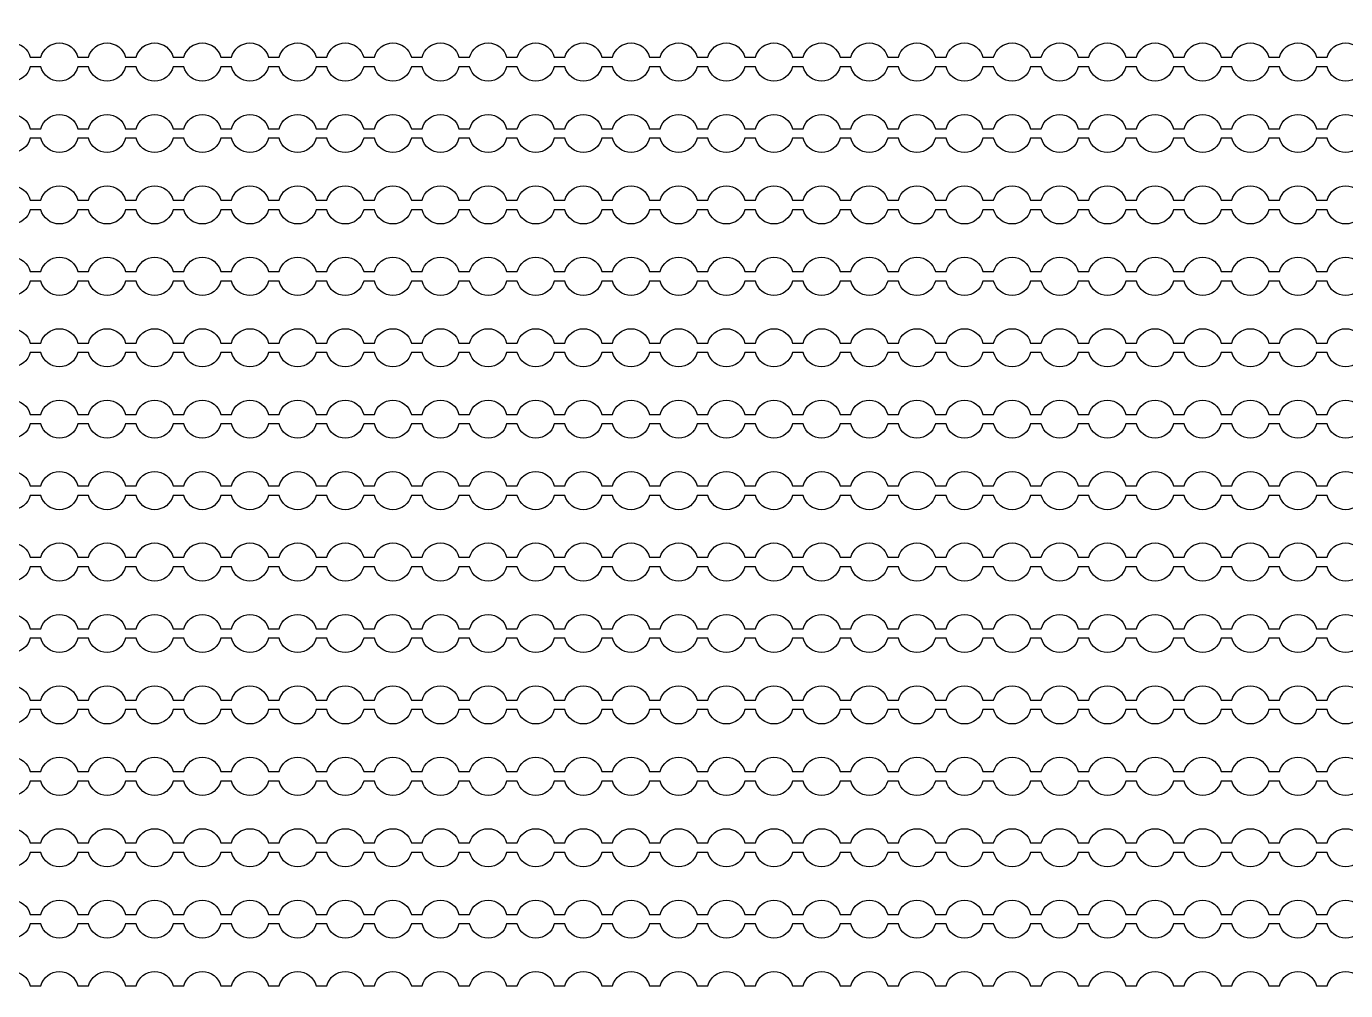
# Model space of a CAD drawing. Extents: x 4056 to 105656, y 4120 to 105720.
# Drawn here: x 66892 to 68277, y 58034 to 59046 of the extents above; entities that cross this region are included whole.
import ezdxf

# ---------------------------------------------------------------- set-up
doc = ezdxf.new("R2010")
doc.units = 13
doc.header["$MEASUREMENT"] = 0
doc.layers.add('Main Layer', color=7, linetype='Continuous', lineweight=0)

msp = doc.modelspace()

# ---------------------------------------------------------------- linework, layer by layer
for points in [[(66857.7, 59013.9, -0.774597), (66896.5, 59013.9), (66907.7, 59013.9, -0.774597), (66946.5, 59013.9), (66957.7, 59013.9, -0.774597), (66996.5, 59013.9), (67007.7, 59013.9, -0.774597), (67046.5, 59013.9), (67057.7, 59013.9, -0.774597), (67096.5, 59013.9), (67107.7, 59013.9, -0.774597), (67146.5, 59013.9), (67157.7, 59013.9, -0.774597), (67196.5, 59013.9), (67207.7, 59013.9, -0.774597), (67246.5, 59013.9), (67257.7, 59013.9, -0.774597), (67296.5, 59013.9), (67307.7, 59013.9, -0.774597), (67346.5, 59013.9), (67357.7, 59013.9, -0.774597), (67396.5, 59013.9), (67407.7, 59013.9, -0.774597), (67446.5, 59013.9), (67457.7, 59013.9, -0.774597), (67496.5, 59013.9), (67507.7, 59013.9, -0.774597), (67546.5, 59013.9), (67557.7, 59013.9, -0.774597), (67596.5, 59013.9), (67607.7, 59013.9, -0.774597), (67646.5, 59013.9), (67657.7, 59013.9, -0.774597), (67696.5, 59013.9), (67707.7, 59013.9, -0.774597), (67746.5, 59013.9), (67757.7, 59013.9, -0.774597), (67796.5, 59013.9), (67807.7, 59013.9, -0.774597), (67846.5, 59013.9), (67857.7, 59013.9, -0.774597), (67896.5, 59013.9), (67907.7, 59013.9, -0.774597), (67946.5, 59013.9), (67957.7, 59013.9, -0.774597), (67996.5, 59013.9), (68007.7, 59013.9, -0.774597), (68046.5, 59013.9), (68057.7, 59013.9, -0.774597), (68096.5, 59013.9), (68107.7, 59013.9, -0.774597), (68146.5, 59013.9), (68157.7, 59013.9, -0.774597), (68196.5, 59013.9), (68207.7, 59013.9, -0.774597), (68246.5, 59013.9), (68257.7, 59013.9, -0.774597), (68296.5, 59013.9)], [(68296.5, 59003.9, -0.774597), (68257.7, 59003.9), (68246.5, 59003.9, -0.774597), (68207.7, 59003.9), (68196.5, 59003.9, -0.774597), (68157.7, 59003.9), (68146.5, 59003.9, -0.774597), (68107.7, 59003.9), (68096.5, 59003.9, -0.774597), (68057.7, 59003.9), (68046.5, 59003.9, -0.774597), (68007.7, 59003.9), (67996.5, 59003.9, -0.774597), (67957.7, 59003.9), (67946.5, 59003.9, -0.774597), (67907.7, 59003.9), (67896.5, 59003.9, -0.774597), (67857.7, 59003.9), (67846.5, 59003.9, -0.774597), (67807.7, 59003.9), (67796.5, 59003.9, -0.774597), (67757.7, 59003.9), (67746.5, 59003.9, -0.774597), (67707.7, 59003.9), (67696.5, 59003.9, -0.774597), (67657.7, 59003.9), (67646.5, 59003.9, -0.774597), (67607.7, 59003.9), (67596.5, 59003.9, -0.774597), (67557.7, 59003.9), (67546.5, 59003.9, -0.774597), (67507.7, 59003.9), (67496.5, 59003.9, -0.774597), (67457.7, 59003.9), (67446.5, 59003.9, -0.774597), (67407.7, 59003.9), (67396.5, 59003.9, -0.774597), (67357.7, 59003.9), (67346.5, 59003.9, -0.774597), (67307.7, 59003.9), (67296.5, 59003.9, -0.774597), (67257.7, 59003.9), (67246.5, 59003.9, -0.774597), (67207.7, 59003.9), (67196.5, 59003.9, -0.774597), (67157.7, 59003.9), (67146.5, 59003.9, -0.774597), (67107.7, 59003.9), (67096.5, 59003.9, -0.774597), (67057.7, 59003.9), (67046.5, 59003.9, -0.774597), (67007.7, 59003.9), (66996.5, 59003.9, -0.774597), (66957.7, 59003.9), (66946.5, 59003.9, -0.774597), (66907.7, 59003.9), (66896.5, 59003.9, -0.774597), (66857.7, 59003.9)], [(66857.7, 58938.9, -0.774597), (66896.5, 58938.9), (66907.7, 58938.9, -0.774597), (66946.5, 58938.9), (66957.7, 58938.9, -0.774597), (66996.5, 58938.9), (67007.7, 58938.9, -0.774597), (67046.5, 58938.9), (67057.7, 58938.9, -0.774597), (67096.5, 58938.9), (67107.7, 58938.9, -0.774597), (67146.5, 58938.9), (67157.7, 58938.9, -0.774597), (67196.5, 58938.9), (67207.7, 58938.9, -0.774597), (67246.5, 58938.9), (67257.7, 58938.9, -0.774597), (67296.5, 58938.9), (67307.7, 58938.9, -0.774597), (67346.5, 58938.9), (67357.7, 58938.9, -0.774597), (67396.5, 58938.9), (67407.7, 58938.9, -0.774597), (67446.5, 58938.9), (67457.7, 58938.9, -0.774597), (67496.5, 58938.9), (67507.7, 58938.9, -0.774597), (67546.5, 58938.9), (67557.7, 58938.9, -0.774597), (67596.5, 58938.9), (67607.7, 58938.9, -0.774597), (67646.5, 58938.9), (67657.7, 58938.9, -0.774597), (67696.5, 58938.9), (67707.7, 58938.9, -0.774597), (67746.5, 58938.9), (67757.7, 58938.9, -0.774597), (67796.5, 58938.9), (67807.7, 58938.9, -0.774597), (67846.5, 58938.9), (67857.7, 58938.9, -0.774597), (67896.5, 58938.9), (67907.7, 58938.9, -0.774597), (67946.5, 58938.9), (67957.7, 58938.9, -0.774597), (67996.5, 58938.9), (68007.7, 58938.9, -0.774597), (68046.5, 58938.9), (68057.7, 58938.9, -0.774597), (68096.5, 58938.9), (68107.7, 58938.9, -0.774597), (68146.5, 58938.9), (68157.7, 58938.9, -0.774597), (68196.5, 58938.9), (68207.7, 58938.9, -0.774597), (68246.5, 58938.9), (68257.7, 58938.9, -0.774597), (68296.5, 58938.9)], [(68296.5, 58928.9, -0.774597), (68257.7, 58928.9), (68246.5, 58928.9, -0.774597), (68207.7, 58928.9), (68196.5, 58928.9, -0.774597), (68157.7, 58928.9), (68146.5, 58928.9, -0.774597), (68107.7, 58928.9), (68096.5, 58928.9, -0.774597), (68057.7, 58928.9), (68046.5, 58928.9, -0.774597), (68007.7, 58928.9), (67996.5, 58928.9, -0.774597), (67957.7, 58928.9), (67946.5, 58928.9, -0.774597), (67907.7, 58928.9), (67896.5, 58928.9, -0.774597), (67857.7, 58928.9), (67846.5, 58928.9, -0.774597), (67807.7, 58928.9), (67796.5, 58928.9, -0.774597), (67757.7, 58928.9), (67746.5, 58928.9, -0.774597), (67707.7, 58928.9), (67696.5, 58928.9, -0.774597), (67657.7, 58928.9), (67646.5, 58928.9, -0.774597), (67607.7, 58928.9), (67596.5, 58928.9, -0.774597), (67557.7, 58928.9), (67546.5, 58928.9, -0.774597), (67507.7, 58928.9), (67496.5, 58928.9, -0.774597), (67457.7, 58928.9), (67446.5, 58928.9, -0.774597), (67407.7, 58928.9), (67396.5, 58928.9, -0.774597), (67357.7, 58928.9), (67346.5, 58928.9, -0.774597), (67307.7, 58928.9), (67296.5, 58928.9, -0.774597), (67257.7, 58928.9), (67246.5, 58928.9, -0.774597), (67207.7, 58928.9), (67196.5, 58928.9, -0.774597), (67157.7, 58928.9), (67146.5, 58928.9, -0.774597), (67107.7, 58928.9), (67096.5, 58928.9, -0.774597), (67057.7, 58928.9), (67046.5, 58928.9, -0.774597), (67007.7, 58928.9), (66996.5, 58928.9, -0.774597), (66957.7, 58928.9), (66946.5, 58928.9, -0.774597), (66907.7, 58928.9), (66896.5, 58928.9, -0.774597), (66857.7, 58928.9)], [(66857.7, 58863.9, -0.774597), (66896.5, 58863.9), (66907.7, 58863.9, -0.774597), (66946.5, 58863.9), (66957.7, 58863.9, -0.774597), (66996.5, 58863.9), (67007.7, 58863.9, -0.774597), (67046.5, 58863.9), (67057.7, 58863.9, -0.774597), (67096.5, 58863.9), (67107.7, 58863.9, -0.774597), (67146.5, 58863.9), (67157.7, 58863.9, -0.774597), (67196.5, 58863.9), (67207.7, 58863.9, -0.774597), (67246.5, 58863.9), (67257.7, 58863.9, -0.774597), (67296.5, 58863.9), (67307.7, 58863.9, -0.774597), (67346.5, 58863.9), (67357.7, 58863.9, -0.774597), (67396.5, 58863.9), (67407.7, 58863.9, -0.774597), (67446.5, 58863.9), (67457.7, 58863.9, -0.774597), (67496.5, 58863.9), (67507.7, 58863.9, -0.774597), (67546.5, 58863.9), (67557.7, 58863.9, -0.774597), (67596.5, 58863.9), (67607.7, 58863.9, -0.774597), (67646.5, 58863.9), (67657.7, 58863.9, -0.774597), (67696.5, 58863.9), (67707.7, 58863.9, -0.774597), (67746.5, 58863.9), (67757.7, 58863.9, -0.774597), (67796.5, 58863.9), (67807.7, 58863.9, -0.774597), (67846.5, 58863.9), (67857.7, 58863.9, -0.774597), (67896.5, 58863.9), (67907.7, 58863.9, -0.774597), (67946.5, 58863.9), (67957.7, 58863.9, -0.774597), (67996.5, 58863.9), (68007.7, 58863.9, -0.774597), (68046.5, 58863.9), (68057.7, 58863.9, -0.774597), (68096.5, 58863.9), (68107.7, 58863.9, -0.774597), (68146.5, 58863.9), (68157.7, 58863.9, -0.774597), (68196.5, 58863.9), (68207.7, 58863.9, -0.774597), (68246.5, 58863.9), (68257.7, 58863.9, -0.774597), (68296.5, 58863.9)], [(68296.5, 58853.9, -0.774597), (68257.7, 58853.9), (68246.5, 58853.9, -0.774597), (68207.7, 58853.9), (68196.5, 58853.9, -0.774597), (68157.7, 58853.9), (68146.5, 58853.9, -0.774597), (68107.7, 58853.9), (68096.5, 58853.9, -0.774597), (68057.7, 58853.9), (68046.5, 58853.9, -0.774597), (68007.7, 58853.9), (67996.5, 58853.9, -0.774597), (67957.7, 58853.9), (67946.5, 58853.9, -0.774597), (67907.7, 58853.9), (67896.5, 58853.9, -0.774597), (67857.7, 58853.9), (67846.5, 58853.9, -0.774597), (67807.7, 58853.9), (67796.5, 58853.9, -0.774597), (67757.7, 58853.9), (67746.5, 58853.9, -0.774597), (67707.7, 58853.9), (67696.5, 58853.9, -0.774597), (67657.7, 58853.9), (67646.5, 58853.9, -0.774597), (67607.7, 58853.9), (67596.5, 58853.9, -0.774597), (67557.7, 58853.9), (67546.5, 58853.9, -0.774597), (67507.7, 58853.9), (67496.5, 58853.9, -0.774597), (67457.7, 58853.9), (67446.5, 58853.9, -0.774597), (67407.7, 58853.9), (67396.5, 58853.9, -0.774597), (67357.7, 58853.9), (67346.5, 58853.9, -0.774597), (67307.7, 58853.9), (67296.5, 58853.9, -0.774597), (67257.7, 58853.9), (67246.5, 58853.9, -0.774597), (67207.7, 58853.9), (67196.5, 58853.9, -0.774597), (67157.7, 58853.9), (67146.5, 58853.9, -0.774597), (67107.7, 58853.9), (67096.5, 58853.9, -0.774597), (67057.7, 58853.9), (67046.5, 58853.9, -0.774597), (67007.7, 58853.9), (66996.5, 58853.9, -0.774597), (66957.7, 58853.9), (66946.5, 58853.9, -0.774597), (66907.7, 58853.9), (66896.5, 58853.9, -0.774597), (66857.7, 58853.9)], [(66857.7, 58788.9, -0.774597), (66896.5, 58788.9), (66907.7, 58788.9, -0.774597), (66946.5, 58788.9), (66957.7, 58788.9, -0.774597), (66996.5, 58788.9), (67007.7, 58788.9, -0.774597), (67046.5, 58788.9), (67057.7, 58788.9, -0.774597), (67096.5, 58788.9), (67107.7, 58788.9, -0.774597), (67146.5, 58788.9), (67157.7, 58788.9, -0.774597), (67196.5, 58788.9), (67207.7, 58788.9, -0.774597), (67246.5, 58788.9), (67257.7, 58788.9, -0.774597), (67296.5, 58788.9), (67307.7, 58788.9, -0.774597), (67346.5, 58788.9), (67357.7, 58788.9, -0.774597), (67396.5, 58788.9), (67407.7, 58788.9, -0.774597), (67446.5, 58788.9), (67457.7, 58788.9, -0.774597), (67496.5, 58788.9), (67507.7, 58788.9, -0.774597), (67546.5, 58788.9), (67557.7, 58788.9, -0.774597), (67596.5, 58788.9), (67607.7, 58788.9, -0.774597), (67646.5, 58788.9), (67657.7, 58788.9, -0.774597), (67696.5, 58788.9), (67707.7, 58788.9, -0.774597), (67746.5, 58788.9), (67757.7, 58788.9, -0.774597), (67796.5, 58788.9), (67807.7, 58788.9, -0.774597), (67846.5, 58788.9), (67857.7, 58788.9, -0.774597), (67896.5, 58788.9), (67907.7, 58788.9, -0.774597), (67946.5, 58788.9), (67957.7, 58788.9, -0.774597), (67996.5, 58788.9), (68007.7, 58788.9, -0.774597), (68046.5, 58788.9), (68057.7, 58788.9, -0.774597), (68096.5, 58788.9), (68107.7, 58788.9, -0.774597), (68146.5, 58788.9), (68157.7, 58788.9, -0.774597), (68196.5, 58788.9), (68207.7, 58788.9, -0.774597), (68246.5, 58788.9), (68257.7, 58788.9, -0.774597), (68296.5, 58788.9)], [(68296.5, 58778.9, -0.774597), (68257.7, 58778.9), (68246.5, 58778.9, -0.774597), (68207.7, 58778.9), (68196.5, 58778.9, -0.774597), (68157.7, 58778.9), (68146.5, 58778.9, -0.774597), (68107.7, 58778.9), (68096.5, 58778.9, -0.774597), (68057.7, 58778.9), (68046.5, 58778.9, -0.774597), (68007.7, 58778.9), (67996.5, 58778.9, -0.774597), (67957.7, 58778.9), (67946.5, 58778.9, -0.774597), (67907.7, 58778.9), (67896.5, 58778.9, -0.774597), (67857.7, 58778.9), (67846.5, 58778.9, -0.774597), (67807.7, 58778.9), (67796.5, 58778.9, -0.774597), (67757.7, 58778.9), (67746.5, 58778.9, -0.774597), (67707.7, 58778.9), (67696.5, 58778.9, -0.774597), (67657.7, 58778.9), (67646.5, 58778.9, -0.774597), (67607.7, 58778.9), (67596.5, 58778.9, -0.774597), (67557.7, 58778.9), (67546.5, 58778.9, -0.774597), (67507.7, 58778.9), (67496.5, 58778.9, -0.774597), (67457.7, 58778.9), (67446.5, 58778.9, -0.774597), (67407.7, 58778.9), (67396.5, 58778.9, -0.774597), (67357.7, 58778.9), (67346.5, 58778.9, -0.774597), (67307.7, 58778.9), (67296.5, 58778.9, -0.774597), (67257.7, 58778.9), (67246.5, 58778.9, -0.774597), (67207.7, 58778.9), (67196.5, 58778.9, -0.774597), (67157.7, 58778.9), (67146.5, 58778.9, -0.774597), (67107.7, 58778.9), (67096.5, 58778.9, -0.774597), (67057.7, 58778.9), (67046.5, 58778.9, -0.774597), (67007.7, 58778.9), (66996.5, 58778.9, -0.774597), (66957.7, 58778.9), (66946.5, 58778.9, -0.774597), (66907.7, 58778.9), (66896.5, 58778.9, -0.774597), (66857.7, 58778.9)], [(66857.7, 58713.9, -0.774597), (66896.5, 58713.9), (66907.7, 58713.9, -0.774597), (66946.5, 58713.9), (66957.7, 58713.9, -0.774597), (66996.5, 58713.9), (67007.7, 58713.9, -0.774597), (67046.5, 58713.9), (67057.7, 58713.9, -0.774597), (67096.5, 58713.9), (67107.7, 58713.9, -0.774597), (67146.5, 58713.9), (67157.7, 58713.9, -0.774597), (67196.5, 58713.9), (67207.7, 58713.9, -0.774597), (67246.5, 58713.9), (67257.7, 58713.9, -0.774597), (67296.5, 58713.9), (67307.7, 58713.9, -0.774597), (67346.5, 58713.9), (67357.7, 58713.9, -0.774597), (67396.5, 58713.9), (67407.7, 58713.9, -0.774597), (67446.5, 58713.9), (67457.7, 58713.9, -0.774597), (67496.5, 58713.9), (67507.7, 58713.9, -0.774597), (67546.5, 58713.9), (67557.7, 58713.9, -0.774597), (67596.5, 58713.9), (67607.7, 58713.9, -0.774597), (67646.5, 58713.9), (67657.7, 58713.9, -0.774597), (67696.5, 58713.9), (67707.7, 58713.9, -0.774597), (67746.5, 58713.9), (67757.7, 58713.9, -0.774597), (67796.5, 58713.9), (67807.7, 58713.9, -0.774597), (67846.5, 58713.9), (67857.7, 58713.9, -0.774597), (67896.5, 58713.9), (67907.7, 58713.9, -0.774597), (67946.5, 58713.9), (67957.7, 58713.9, -0.774597), (67996.5, 58713.9), (68007.7, 58713.9, -0.774597), (68046.5, 58713.9), (68057.7, 58713.9, -0.774597), (68096.5, 58713.9), (68107.7, 58713.9, -0.774597), (68146.5, 58713.9), (68157.7, 58713.9, -0.774597), (68196.5, 58713.9), (68207.7, 58713.9, -0.774597), (68246.5, 58713.9), (68257.7, 58713.9, -0.774597), (68296.5, 58713.9)], [(68296.5, 58703.9, -0.774597), (68257.7, 58703.9), (68246.5, 58703.9, -0.774597), (68207.7, 58703.9), (68196.5, 58703.9, -0.774597), (68157.7, 58703.9), (68146.5, 58703.9, -0.774597), (68107.7, 58703.9), (68096.5, 58703.9, -0.774597), (68057.7, 58703.9), (68046.5, 58703.9, -0.774597), (68007.7, 58703.9), (67996.5, 58703.9, -0.774597), (67957.7, 58703.9), (67946.5, 58703.9, -0.774597), (67907.7, 58703.9), (67896.5, 58703.9, -0.774597), (67857.7, 58703.9), (67846.5, 58703.9, -0.774597), (67807.7, 58703.9), (67796.5, 58703.9, -0.774597), (67757.7, 58703.9), (67746.5, 58703.9, -0.774597), (67707.7, 58703.9), (67696.5, 58703.9, -0.774597), (67657.7, 58703.9), (67646.5, 58703.9, -0.774597), (67607.7, 58703.9), (67596.5, 58703.9, -0.774597), (67557.7, 58703.9), (67546.5, 58703.9, -0.774597), (67507.7, 58703.9), (67496.5, 58703.9, -0.774597), (67457.7, 58703.9), (67446.5, 58703.9, -0.774597), (67407.7, 58703.9), (67396.5, 58703.9, -0.774597), (67357.7, 58703.9), (67346.5, 58703.9, -0.774597), (67307.7, 58703.9), (67296.5, 58703.9, -0.774597), (67257.7, 58703.9), (67246.5, 58703.9, -0.774597), (67207.7, 58703.9), (67196.5, 58703.9, -0.774597), (67157.7, 58703.9), (67146.5, 58703.9, -0.774597), (67107.7, 58703.9), (67096.5, 58703.9, -0.774597), (67057.7, 58703.9), (67046.5, 58703.9, -0.774597), (67007.7, 58703.9), (66996.5, 58703.9, -0.774597), (66957.7, 58703.9), (66946.5, 58703.9, -0.774597), (66907.7, 58703.9), (66896.5, 58703.9, -0.774597), (66857.7, 58703.9)], [(66857.7, 58638.9, -0.774597), (66896.5, 58638.9), (66907.7, 58638.9, -0.774597), (66946.5, 58638.9), (66957.7, 58638.9, -0.774597), (66996.5, 58638.9), (67007.7, 58638.9, -0.774597), (67046.5, 58638.9), (67057.7, 58638.9, -0.774597), (67096.5, 58638.9), (67107.7, 58638.9, -0.774597), (67146.5, 58638.9), (67157.7, 58638.9, -0.774597), (67196.5, 58638.9), (67207.7, 58638.9, -0.774597), (67246.5, 58638.9), (67257.7, 58638.9, -0.774597), (67296.5, 58638.9), (67307.7, 58638.9, -0.774597), (67346.5, 58638.9), (67357.7, 58638.9, -0.774597), (67396.5, 58638.9), (67407.7, 58638.9, -0.774597), (67446.5, 58638.9), (67457.7, 58638.9, -0.774597), (67496.5, 58638.9), (67507.7, 58638.9, -0.774597), (67546.5, 58638.9), (67557.7, 58638.9, -0.774597), (67596.5, 58638.9), (67607.7, 58638.9, -0.774597), (67646.5, 58638.9), (67657.7, 58638.9, -0.774597), (67696.5, 58638.9), (67707.7, 58638.9, -0.774597), (67746.5, 58638.9), (67757.7, 58638.9, -0.774597), (67796.5, 58638.9), (67807.7, 58638.9, -0.774597), (67846.5, 58638.9), (67857.7, 58638.9, -0.774597), (67896.5, 58638.9), (67907.7, 58638.9, -0.774597), (67946.5, 58638.9), (67957.7, 58638.9, -0.774597), (67996.5, 58638.9), (68007.7, 58638.9, -0.774597), (68046.5, 58638.9), (68057.7, 58638.9, -0.774597), (68096.5, 58638.9), (68107.7, 58638.9, -0.774597), (68146.5, 58638.9), (68157.7, 58638.9, -0.774597), (68196.5, 58638.9), (68207.7, 58638.9, -0.774597), (68246.5, 58638.9), (68257.7, 58638.9, -0.774597), (68296.5, 58638.9)], [(68296.5, 58628.9, -0.774597), (68257.7, 58628.9), (68246.5, 58628.9, -0.774597), (68207.7, 58628.9), (68196.5, 58628.9, -0.774597), (68157.7, 58628.9), (68146.5, 58628.9, -0.774597), (68107.7, 58628.9), (68096.5, 58628.9, -0.774597), (68057.7, 58628.9), (68046.5, 58628.9, -0.774597), (68007.7, 58628.9), (67996.5, 58628.9, -0.774597), (67957.7, 58628.9), (67946.5, 58628.9, -0.774597), (67907.7, 58628.9), (67896.5, 58628.9, -0.774597), (67857.7, 58628.9), (67846.5, 58628.9, -0.774597), (67807.7, 58628.9), (67796.5, 58628.9, -0.774597), (67757.7, 58628.9), (67746.5, 58628.9, -0.774597), (67707.7, 58628.9), (67696.5, 58628.9, -0.774597), (67657.7, 58628.9), (67646.5, 58628.9, -0.774597), (67607.7, 58628.9), (67596.5, 58628.9, -0.774597), (67557.7, 58628.9), (67546.5, 58628.9, -0.774597), (67507.7, 58628.9), (67496.5, 58628.9, -0.774597), (67457.7, 58628.9), (67446.5, 58628.9, -0.774597), (67407.7, 58628.9), (67396.5, 58628.9, -0.774597), (67357.7, 58628.9), (67346.5, 58628.9, -0.774597), (67307.7, 58628.9), (67296.5, 58628.9, -0.774597), (67257.7, 58628.9), (67246.5, 58628.9, -0.774597), (67207.7, 58628.9), (67196.5, 58628.9, -0.774597), (67157.7, 58628.9), (67146.5, 58628.9, -0.774597), (67107.7, 58628.9), (67096.5, 58628.9, -0.774597), (67057.7, 58628.9), (67046.5, 58628.9, -0.774597), (67007.7, 58628.9), (66996.5, 58628.9, -0.774597), (66957.7, 58628.9), (66946.5, 58628.9, -0.774597), (66907.7, 58628.9), (66896.5, 58628.9, -0.774597), (66857.7, 58628.9)], [(66857.7, 58563.9, -0.774597), (66896.5, 58563.9), (66907.7, 58563.9, -0.774597), (66946.5, 58563.9), (66957.7, 58563.9, -0.774597), (66996.5, 58563.9), (67007.7, 58563.9, -0.774597), (67046.5, 58563.9), (67057.7, 58563.9, -0.774597), (67096.5, 58563.9), (67107.7, 58563.9, -0.774597), (67146.5, 58563.9), (67157.7, 58563.9, -0.774597), (67196.5, 58563.9), (67207.7, 58563.9, -0.774597), (67246.5, 58563.9), (67257.7, 58563.9, -0.774597), (67296.5, 58563.9), (67307.7, 58563.9, -0.774597), (67346.5, 58563.9), (67357.7, 58563.9, -0.774597), (67396.5, 58563.9), (67407.7, 58563.9, -0.774597), (67446.5, 58563.9), (67457.7, 58563.9, -0.774597), (67496.5, 58563.9), (67507.7, 58563.9, -0.774597), (67546.5, 58563.9), (67557.7, 58563.9, -0.774597), (67596.5, 58563.9), (67607.7, 58563.9, -0.774597), (67646.5, 58563.9), (67657.7, 58563.9, -0.774597), (67696.5, 58563.9), (67707.7, 58563.9, -0.774597), (67746.5, 58563.9), (67757.7, 58563.9, -0.774597), (67796.5, 58563.9), (67807.7, 58563.9, -0.774597), (67846.5, 58563.9), (67857.7, 58563.9, -0.774597), (67896.5, 58563.9), (67907.7, 58563.9, -0.774597), (67946.5, 58563.9), (67957.7, 58563.9, -0.774597), (67996.5, 58563.9), (68007.7, 58563.9, -0.774597), (68046.5, 58563.9), (68057.7, 58563.9, -0.774597), (68096.5, 58563.9), (68107.7, 58563.9, -0.774597), (68146.5, 58563.9), (68157.7, 58563.9, -0.774597), (68196.5, 58563.9), (68207.7, 58563.9, -0.774597), (68246.5, 58563.9), (68257.7, 58563.9, -0.774597), (68296.5, 58563.9)], [(68296.5, 58553.9, -0.774597), (68257.7, 58553.9), (68246.5, 58553.9, -0.774597), (68207.7, 58553.9), (68196.5, 58553.9, -0.774597), (68157.7, 58553.9), (68146.5, 58553.9, -0.774597), (68107.7, 58553.9), (68096.5, 58553.9, -0.774597), (68057.7, 58553.9), (68046.5, 58553.9, -0.774597), (68007.7, 58553.9), (67996.5, 58553.9, -0.774597), (67957.7, 58553.9), (67946.5, 58553.9, -0.774597), (67907.7, 58553.9), (67896.5, 58553.9, -0.774597), (67857.7, 58553.9), (67846.5, 58553.9, -0.774597), (67807.7, 58553.9), (67796.5, 58553.9, -0.774597), (67757.7, 58553.9), (67746.5, 58553.9, -0.774597), (67707.7, 58553.9), (67696.5, 58553.9, -0.774597), (67657.7, 58553.9), (67646.5, 58553.9, -0.774597), (67607.7, 58553.9), (67596.5, 58553.9, -0.774597), (67557.7, 58553.9), (67546.5, 58553.9, -0.774597), (67507.7, 58553.9), (67496.5, 58553.9, -0.774597), (67457.7, 58553.9), (67446.5, 58553.9, -0.774597), (67407.7, 58553.9), (67396.5, 58553.9, -0.774597), (67357.7, 58553.9), (67346.5, 58553.9, -0.774597), (67307.7, 58553.9), (67296.5, 58553.9, -0.774597), (67257.7, 58553.9), (67246.5, 58553.9, -0.774597), (67207.7, 58553.9), (67196.5, 58553.9, -0.774597), (67157.7, 58553.9), (67146.5, 58553.9, -0.774597), (67107.7, 58553.9), (67096.5, 58553.9, -0.774597), (67057.7, 58553.9), (67046.5, 58553.9, -0.774597), (67007.7, 58553.9), (66996.5, 58553.9, -0.774597), (66957.7, 58553.9), (66946.5, 58553.9, -0.774597), (66907.7, 58553.9), (66896.5, 58553.9, -0.774597), (66857.7, 58553.9)], [(66857.7, 58488.9, -0.774597), (66896.5, 58488.9), (66907.7, 58488.9, -0.774597), (66946.5, 58488.9), (66957.7, 58488.9, -0.774597), (66996.5, 58488.9), (67007.7, 58488.9, -0.774597), (67046.5, 58488.9), (67057.7, 58488.9, -0.774597), (67096.5, 58488.9), (67107.7, 58488.9, -0.774597), (67146.5, 58488.9), (67157.7, 58488.9, -0.774597), (67196.5, 58488.9), (67207.7, 58488.9, -0.774597), (67246.5, 58488.9), (67257.7, 58488.9, -0.774597), (67296.5, 58488.9), (67307.7, 58488.9, -0.774597), (67346.5, 58488.9), (67357.7, 58488.9, -0.774597), (67396.5, 58488.9), (67407.7, 58488.9, -0.774597), (67446.5, 58488.9), (67457.7, 58488.9, -0.774597), (67496.5, 58488.9), (67507.7, 58488.9, -0.774597), (67546.5, 58488.9), (67557.7, 58488.9, -0.774597), (67596.5, 58488.9), (67607.7, 58488.9, -0.774597), (67646.5, 58488.9), (67657.7, 58488.9, -0.774597), (67696.5, 58488.9), (67707.7, 58488.9, -0.774597), (67746.5, 58488.9), (67757.7, 58488.9, -0.774597), (67796.5, 58488.9), (67807.7, 58488.9, -0.774597), (67846.5, 58488.9), (67857.7, 58488.9, -0.774597), (67896.5, 58488.9), (67907.7, 58488.9, -0.774597), (67946.5, 58488.9), (67957.7, 58488.9, -0.774597), (67996.5, 58488.9), (68007.7, 58488.9, -0.774597), (68046.5, 58488.9), (68057.7, 58488.9, -0.774597), (68096.5, 58488.9), (68107.7, 58488.9, -0.774597), (68146.5, 58488.9), (68157.7, 58488.9, -0.774597), (68196.5, 58488.9), (68207.7, 58488.9, -0.774597), (68246.5, 58488.9), (68257.7, 58488.9, -0.774597), (68296.5, 58488.9)], [(68296.5, 58478.9, -0.774597), (68257.7, 58478.9), (68246.5, 58478.9, -0.774597), (68207.7, 58478.9), (68196.5, 58478.9, -0.774597), (68157.7, 58478.9), (68146.5, 58478.9, -0.774597), (68107.7, 58478.9), (68096.5, 58478.9, -0.774597), (68057.7, 58478.9), (68046.5, 58478.9, -0.774597), (68007.7, 58478.9), (67996.5, 58478.9, -0.774597), (67957.7, 58478.9), (67946.5, 58478.9, -0.774597), (67907.7, 58478.9), (67896.5, 58478.9, -0.774597), (67857.7, 58478.9), (67846.5, 58478.9, -0.774597), (67807.7, 58478.9), (67796.5, 58478.9, -0.774597), (67757.7, 58478.9), (67746.5, 58478.9, -0.774597), (67707.7, 58478.9), (67696.5, 58478.9, -0.774597), (67657.7, 58478.9), (67646.5, 58478.9, -0.774597), (67607.7, 58478.9), (67596.5, 58478.9, -0.774597), (67557.7, 58478.9), (67546.5, 58478.9, -0.774597), (67507.7, 58478.9), (67496.5, 58478.9, -0.774597), (67457.7, 58478.9), (67446.5, 58478.9, -0.774597), (67407.7, 58478.9), (67396.5, 58478.9, -0.774597), (67357.7, 58478.9), (67346.5, 58478.9, -0.774597), (67307.7, 58478.9), (67296.5, 58478.9, -0.774597), (67257.7, 58478.9), (67246.5, 58478.9, -0.774597), (67207.7, 58478.9), (67196.5, 58478.9, -0.774597), (67157.7, 58478.9), (67146.5, 58478.9, -0.774597), (67107.7, 58478.9), (67096.5, 58478.9, -0.774597), (67057.7, 58478.9), (67046.5, 58478.9, -0.774597), (67007.7, 58478.9), (66996.5, 58478.9, -0.774597), (66957.7, 58478.9), (66946.5, 58478.9, -0.774597), (66907.7, 58478.9), (66896.5, 58478.9, -0.774597), (66857.7, 58478.9)], [(66857.7, 58413.9, -0.774597), (66896.5, 58413.9), (66907.7, 58413.9, -0.774597), (66946.5, 58413.9), (66957.7, 58413.9, -0.774597), (66996.5, 58413.9), (67007.7, 58413.9, -0.774597), (67046.5, 58413.9), (67057.7, 58413.9, -0.774597), (67096.5, 58413.9), (67107.7, 58413.9, -0.774597), (67146.5, 58413.9), (67157.7, 58413.9, -0.774597), (67196.5, 58413.9), (67207.7, 58413.9, -0.774597), (67246.5, 58413.9), (67257.7, 58413.9, -0.774597), (67296.5, 58413.9), (67307.7, 58413.9, -0.774597), (67346.5, 58413.9), (67357.7, 58413.9, -0.774597), (67396.5, 58413.9), (67407.7, 58413.9, -0.774597), (67446.5, 58413.9), (67457.7, 58413.9, -0.774597), (67496.5, 58413.9), (67507.7, 58413.9, -0.774597), (67546.5, 58413.9), (67557.7, 58413.9, -0.774597), (67596.5, 58413.9), (67607.7, 58413.9, -0.774597), (67646.5, 58413.9), (67657.7, 58413.9, -0.774597), (67696.5, 58413.9), (67707.7, 58413.9, -0.774597), (67746.5, 58413.9), (67757.7, 58413.9, -0.774597), (67796.5, 58413.9), (67807.7, 58413.9, -0.774597), (67846.5, 58413.9), (67857.7, 58413.9, -0.774597), (67896.5, 58413.9), (67907.7, 58413.9, -0.774597), (67946.5, 58413.9), (67957.7, 58413.9, -0.774597), (67996.5, 58413.9), (68007.7, 58413.9, -0.774597), (68046.5, 58413.9), (68057.7, 58413.9, -0.774597), (68096.5, 58413.9), (68107.7, 58413.9, -0.774597), (68146.5, 58413.9), (68157.7, 58413.9, -0.774597), (68196.5, 58413.9), (68207.7, 58413.9, -0.774597), (68246.5, 58413.9), (68257.7, 58413.9, -0.774597), (68296.5, 58413.9)], [(68296.5, 58403.9, -0.774597), (68257.7, 58403.9), (68246.5, 58403.9, -0.774597), (68207.7, 58403.9), (68196.5, 58403.9, -0.774597), (68157.7, 58403.9), (68146.5, 58403.9, -0.774597), (68107.7, 58403.9), (68096.5, 58403.9, -0.774597), (68057.7, 58403.9), (68046.5, 58403.9, -0.774597), (68007.7, 58403.9), (67996.5, 58403.9, -0.774597), (67957.7, 58403.9), (67946.5, 58403.9, -0.774597), (67907.7, 58403.9), (67896.5, 58403.9, -0.774597), (67857.7, 58403.9), (67846.5, 58403.9, -0.774597), (67807.7, 58403.9), (67796.5, 58403.9, -0.774597), (67757.7, 58403.9), (67746.5, 58403.9, -0.774597), (67707.7, 58403.9), (67696.5, 58403.9, -0.774597), (67657.7, 58403.9), (67646.5, 58403.9, -0.774597), (67607.7, 58403.9), (67596.5, 58403.9, -0.774597), (67557.7, 58403.9), (67546.5, 58403.9, -0.774597), (67507.7, 58403.9), (67496.5, 58403.9, -0.774597), (67457.7, 58403.9), (67446.5, 58403.9, -0.774597), (67407.7, 58403.9), (67396.5, 58403.9, -0.774597), (67357.7, 58403.9), (67346.5, 58403.9, -0.774597), (67307.7, 58403.9), (67296.5, 58403.9, -0.774597), (67257.7, 58403.9), (67246.5, 58403.9, -0.774597), (67207.7, 58403.9), (67196.5, 58403.9, -0.774597), (67157.7, 58403.9), (67146.5, 58403.9, -0.774597), (67107.7, 58403.9), (67096.5, 58403.9, -0.774597), (67057.7, 58403.9), (67046.5, 58403.9, -0.774597), (67007.7, 58403.9), (66996.5, 58403.9, -0.774597), (66957.7, 58403.9), (66946.5, 58403.9, -0.774597), (66907.7, 58403.9), (66896.5, 58403.9, -0.774597), (66857.7, 58403.9)], [(66857.7, 58338.9, -0.774597), (66896.5, 58338.9), (66907.7, 58338.9, -0.774597), (66946.5, 58338.9), (66957.7, 58338.9, -0.774597), (66996.5, 58338.9), (67007.7, 58338.9, -0.774597), (67046.5, 58338.9), (67057.7, 58338.9, -0.774597), (67096.5, 58338.9), (67107.7, 58338.9, -0.774597), (67146.5, 58338.9), (67157.7, 58338.9, -0.774597), (67196.5, 58338.9), (67207.7, 58338.9, -0.774597), (67246.5, 58338.9), (67257.7, 58338.9, -0.774597), (67296.5, 58338.9), (67307.7, 58338.9, -0.774597), (67346.5, 58338.9), (67357.7, 58338.9, -0.774597), (67396.5, 58338.9), (67407.7, 58338.9, -0.774597), (67446.5, 58338.9), (67457.7, 58338.9, -0.774597), (67496.5, 58338.9), (67507.7, 58338.9, -0.774597), (67546.5, 58338.9), (67557.7, 58338.9, -0.774597), (67596.5, 58338.9), (67607.7, 58338.9, -0.774597), (67646.5, 58338.9), (67657.7, 58338.9, -0.774597), (67696.5, 58338.9), (67707.7, 58338.9, -0.774597), (67746.5, 58338.9), (67757.7, 58338.9, -0.774597), (67796.5, 58338.9), (67807.7, 58338.9, -0.774597), (67846.5, 58338.9), (67857.7, 58338.9, -0.774597), (67896.5, 58338.9), (67907.7, 58338.9, -0.774597), (67946.5, 58338.9), (67957.7, 58338.9, -0.774597), (67996.5, 58338.9), (68007.7, 58338.9, -0.774597), (68046.5, 58338.9), (68057.7, 58338.9, -0.774597), (68096.5, 58338.9), (68107.7, 58338.9, -0.774597), (68146.5, 58338.9), (68157.7, 58338.9, -0.774597), (68196.5, 58338.9), (68207.7, 58338.9, -0.774597), (68246.5, 58338.9), (68257.7, 58338.9, -0.774597), (68296.5, 58338.9)], [(68296.5, 58328.9, -0.774597), (68257.7, 58328.9), (68246.5, 58328.9, -0.774597), (68207.7, 58328.9), (68196.5, 58328.9, -0.774597), (68157.7, 58328.9), (68146.5, 58328.9, -0.774597), (68107.7, 58328.9), (68096.5, 58328.9, -0.774597), (68057.7, 58328.9), (68046.5, 58328.9, -0.774597), (68007.7, 58328.9), (67996.5, 58328.9, -0.774597), (67957.7, 58328.9), (67946.5, 58328.9, -0.774597), (67907.7, 58328.9), (67896.5, 58328.9, -0.774597), (67857.7, 58328.9), (67846.5, 58328.9, -0.774597), (67807.7, 58328.9), (67796.5, 58328.9, -0.774597), (67757.7, 58328.9), (67746.5, 58328.9, -0.774597), (67707.7, 58328.9), (67696.5, 58328.9, -0.774597), (67657.7, 58328.9), (67646.5, 58328.9, -0.774597), (67607.7, 58328.9), (67596.5, 58328.9, -0.774597), (67557.7, 58328.9), (67546.5, 58328.9, -0.774597), (67507.7, 58328.9), (67496.5, 58328.9, -0.774597), (67457.7, 58328.9), (67446.5, 58328.9, -0.774597), (67407.7, 58328.9), (67396.5, 58328.9, -0.774597), (67357.7, 58328.9), (67346.5, 58328.9, -0.774597), (67307.7, 58328.9), (67296.5, 58328.9, -0.774597), (67257.7, 58328.9), (67246.5, 58328.9, -0.774597), (67207.7, 58328.9), (67196.5, 58328.9, -0.774597), (67157.7, 58328.9), (67146.5, 58328.9, -0.774597), (67107.7, 58328.9), (67096.5, 58328.9, -0.774597), (67057.7, 58328.9), (67046.5, 58328.9, -0.774597), (67007.7, 58328.9), (66996.5, 58328.9, -0.774597), (66957.7, 58328.9), (66946.5, 58328.9, -0.774597), (66907.7, 58328.9), (66896.5, 58328.9, -0.774597), (66857.7, 58328.9)], [(66857.7, 58263.9, -0.774597), (66896.5, 58263.9), (66907.7, 58263.9, -0.774597), (66946.5, 58263.9), (66957.7, 58263.9, -0.774597), (66996.5, 58263.9), (67007.7, 58263.9, -0.774597), (67046.5, 58263.9), (67057.7, 58263.9, -0.774597), (67096.5, 58263.9), (67107.7, 58263.9, -0.774597), (67146.5, 58263.9), (67157.7, 58263.9, -0.774597), (67196.5, 58263.9), (67207.7, 58263.9, -0.774597), (67246.5, 58263.9), (67257.7, 58263.9, -0.774597), (67296.5, 58263.9), (67307.7, 58263.9, -0.774597), (67346.5, 58263.9), (67357.7, 58263.9, -0.774597), (67396.5, 58263.9), (67407.7, 58263.9, -0.774597), (67446.5, 58263.9), (67457.7, 58263.9, -0.774597), (67496.5, 58263.9), (67507.7, 58263.9, -0.774597), (67546.5, 58263.9), (67557.7, 58263.9, -0.774597), (67596.5, 58263.9), (67607.7, 58263.9, -0.774597), (67646.5, 58263.9), (67657.7, 58263.9, -0.774597), (67696.5, 58263.9), (67707.7, 58263.9, -0.774597), (67746.5, 58263.9), (67757.7, 58263.9, -0.774597), (67796.5, 58263.9), (67807.7, 58263.9, -0.774597), (67846.5, 58263.9), (67857.7, 58263.9, -0.774597), (67896.5, 58263.9), (67907.7, 58263.9, -0.774597), (67946.5, 58263.9), (67957.7, 58263.9, -0.774597), (67996.5, 58263.9), (68007.7, 58263.9, -0.774597), (68046.5, 58263.9), (68057.7, 58263.9, -0.774597), (68096.5, 58263.9), (68107.7, 58263.9, -0.774597), (68146.5, 58263.9), (68157.7, 58263.9, -0.774597), (68196.5, 58263.9), (68207.7, 58263.9, -0.774597), (68246.5, 58263.9), (68257.7, 58263.9, -0.774597), (68296.5, 58263.9)], [(68296.5, 58253.9, -0.774597), (68257.7, 58253.9), (68246.5, 58253.9, -0.774597), (68207.7, 58253.9), (68196.5, 58253.9, -0.774597), (68157.7, 58253.9), (68146.5, 58253.9, -0.774597), (68107.7, 58253.9), (68096.5, 58253.9, -0.774597), (68057.7, 58253.9), (68046.5, 58253.9, -0.774597), (68007.7, 58253.9), (67996.5, 58253.9, -0.774597), (67957.7, 58253.9), (67946.5, 58253.9, -0.774597), (67907.7, 58253.9), (67896.5, 58253.9, -0.774597), (67857.7, 58253.9), (67846.5, 58253.9, -0.774597), (67807.7, 58253.9), (67796.5, 58253.9, -0.774597), (67757.7, 58253.9), (67746.5, 58253.9, -0.774597), (67707.7, 58253.9), (67696.5, 58253.9, -0.774597), (67657.7, 58253.9), (67646.5, 58253.9, -0.774597), (67607.7, 58253.9), (67596.5, 58253.9, -0.774597), (67557.7, 58253.9), (67546.5, 58253.9, -0.774597), (67507.7, 58253.9), (67496.5, 58253.9, -0.774597), (67457.7, 58253.9), (67446.5, 58253.9, -0.774597), (67407.7, 58253.9), (67396.5, 58253.9, -0.774597), (67357.7, 58253.9), (67346.5, 58253.9, -0.774597), (67307.7, 58253.9), (67296.5, 58253.9, -0.774597), (67257.7, 58253.9), (67246.5, 58253.9, -0.774597), (67207.7, 58253.9), (67196.5, 58253.9, -0.774597), (67157.7, 58253.9), (67146.5, 58253.9, -0.774597), (67107.7, 58253.9), (67096.5, 58253.9, -0.774597), (67057.7, 58253.9), (67046.5, 58253.9, -0.774597), (67007.7, 58253.9), (66996.5, 58253.9, -0.774597), (66957.7, 58253.9), (66946.5, 58253.9, -0.774597), (66907.7, 58253.9), (66896.5, 58253.9, -0.774597), (66857.7, 58253.9)], [(66857.7, 58188.9, -0.774597), (66896.5, 58188.9), (66907.7, 58188.9, -0.774597), (66946.5, 58188.9), (66957.7, 58188.9, -0.774597), (66996.5, 58188.9), (67007.7, 58188.9, -0.774597), (67046.5, 58188.9), (67057.7, 58188.9, -0.774597), (67096.5, 58188.9), (67107.7, 58188.9, -0.774597), (67146.5, 58188.9), (67157.7, 58188.9, -0.774597), (67196.5, 58188.9), (67207.7, 58188.9, -0.774597), (67246.5, 58188.9), (67257.7, 58188.9, -0.774597), (67296.5, 58188.9), (67307.7, 58188.9, -0.774597), (67346.5, 58188.9), (67357.7, 58188.9, -0.774597), (67396.5, 58188.9), (67407.7, 58188.9, -0.774597), (67446.5, 58188.9), (67457.7, 58188.9, -0.774597), (67496.5, 58188.9), (67507.7, 58188.9, -0.774597), (67546.5, 58188.9), (67557.7, 58188.9, -0.774597), (67596.5, 58188.9), (67607.7, 58188.9, -0.774597), (67646.5, 58188.9), (67657.7, 58188.9, -0.774597), (67696.5, 58188.9), (67707.7, 58188.9, -0.774597), (67746.5, 58188.9), (67757.7, 58188.9, -0.774597), (67796.5, 58188.9), (67807.7, 58188.9, -0.774597), (67846.5, 58188.9), (67857.7, 58188.9, -0.774597), (67896.5, 58188.9), (67907.7, 58188.9, -0.774597), (67946.5, 58188.9), (67957.7, 58188.9, -0.774597), (67996.5, 58188.9), (68007.7, 58188.9, -0.774597), (68046.5, 58188.9), (68057.7, 58188.9, -0.774597), (68096.5, 58188.9), (68107.7, 58188.9, -0.774597), (68146.5, 58188.9), (68157.7, 58188.9, -0.774597), (68196.5, 58188.9), (68207.7, 58188.9, -0.774597), (68246.5, 58188.9), (68257.7, 58188.9, -0.774597), (68296.5, 58188.9)], [(68296.5, 58178.9, -0.774597), (68257.7, 58178.9), (68246.5, 58178.9, -0.774597), (68207.7, 58178.9), (68196.5, 58178.9, -0.774597), (68157.7, 58178.9), (68146.5, 58178.9, -0.774597), (68107.7, 58178.9), (68096.5, 58178.9, -0.774597), (68057.7, 58178.9), (68046.5, 58178.9, -0.774597), (68007.7, 58178.9), (67996.5, 58178.9, -0.774597), (67957.7, 58178.9), (67946.5, 58178.9, -0.774597), (67907.7, 58178.9), (67896.5, 58178.9, -0.774597), (67857.7, 58178.9), (67846.5, 58178.9, -0.774597), (67807.7, 58178.9), (67796.5, 58178.9, -0.774597), (67757.7, 58178.9), (67746.5, 58178.9, -0.774597), (67707.7, 58178.9), (67696.5, 58178.9, -0.774597), (67657.7, 58178.9), (67646.5, 58178.9, -0.774597), (67607.7, 58178.9), (67596.5, 58178.9, -0.774597), (67557.7, 58178.9), (67546.5, 58178.9, -0.774597), (67507.7, 58178.9), (67496.5, 58178.9, -0.774597), (67457.7, 58178.9), (67446.5, 58178.9, -0.774597), (67407.7, 58178.9), (67396.5, 58178.9, -0.774597), (67357.7, 58178.9), (67346.5, 58178.9, -0.774597), (67307.7, 58178.9), (67296.5, 58178.9, -0.774597), (67257.7, 58178.9), (67246.5, 58178.9, -0.774597), (67207.7, 58178.9), (67196.5, 58178.9, -0.774597), (67157.7, 58178.9), (67146.5, 58178.9, -0.774597), (67107.7, 58178.9), (67096.5, 58178.9, -0.774597), (67057.7, 58178.9), (67046.5, 58178.9, -0.774597), (67007.7, 58178.9), (66996.5, 58178.9, -0.774597), (66957.7, 58178.9), (66946.5, 58178.9, -0.774597), (66907.7, 58178.9), (66896.5, 58178.9, -0.774597), (66857.7, 58178.9)], [(66857.7, 58113.9, -0.774597), (66896.5, 58113.9), (66907.7, 58113.9, -0.774597), (66946.5, 58113.9), (66957.7, 58113.9, -0.774597), (66996.5, 58113.9), (67007.7, 58113.9, -0.774597), (67046.5, 58113.9), (67057.7, 58113.9, -0.774597), (67096.5, 58113.9), (67107.7, 58113.9, -0.774597), (67146.5, 58113.9), (67157.7, 58113.9, -0.774597), (67196.5, 58113.9), (67207.7, 58113.9, -0.774597), (67246.5, 58113.9), (67257.7, 58113.9, -0.774597), (67296.5, 58113.9), (67307.7, 58113.9, -0.774597), (67346.5, 58113.9), (67357.7, 58113.9, -0.774597), (67396.5, 58113.9), (67407.7, 58113.9, -0.774597), (67446.5, 58113.9), (67457.7, 58113.9, -0.774597), (67496.5, 58113.9), (67507.7, 58113.9, -0.774597), (67546.5, 58113.9), (67557.7, 58113.9, -0.774597), (67596.5, 58113.9), (67607.7, 58113.9, -0.774597), (67646.5, 58113.9), (67657.7, 58113.9, -0.774597), (67696.5, 58113.9), (67707.7, 58113.9, -0.774597), (67746.5, 58113.9), (67757.7, 58113.9, -0.774597), (67796.5, 58113.9), (67807.7, 58113.9, -0.774597), (67846.5, 58113.9), (67857.7, 58113.9, -0.774597), (67896.5, 58113.9), (67907.7, 58113.9, -0.774597), (67946.5, 58113.9), (67957.7, 58113.9, -0.774597), (67996.5, 58113.9), (68007.7, 58113.9, -0.774597), (68046.5, 58113.9), (68057.7, 58113.9, -0.774597), (68096.5, 58113.9), (68107.7, 58113.9, -0.774597), (68146.5, 58113.9), (68157.7, 58113.9, -0.774597), (68196.5, 58113.9), (68207.7, 58113.9, -0.774597), (68246.5, 58113.9), (68257.7, 58113.9, -0.774597), (68296.5, 58113.9)], [(68296.5, 58103.9, -0.774597), (68257.7, 58103.9), (68246.5, 58103.9, -0.774597), (68207.7, 58103.9), (68196.5, 58103.9, -0.774597), (68157.7, 58103.9), (68146.5, 58103.9, -0.774597), (68107.7, 58103.9), (68096.5, 58103.9, -0.774597), (68057.7, 58103.9), (68046.5, 58103.9, -0.774597), (68007.7, 58103.9), (67996.5, 58103.9, -0.774597), (67957.7, 58103.9), (67946.5, 58103.9, -0.774597), (67907.7, 58103.9), (67896.5, 58103.9, -0.774597), (67857.7, 58103.9), (67846.5, 58103.9, -0.774597), (67807.7, 58103.9), (67796.5, 58103.9, -0.774597), (67757.7, 58103.9), (67746.5, 58103.9, -0.774597), (67707.7, 58103.9), (67696.5, 58103.9, -0.774597), (67657.7, 58103.9), (67646.5, 58103.9, -0.774597), (67607.7, 58103.9), (67596.5, 58103.9, -0.774597), (67557.7, 58103.9), (67546.5, 58103.9, -0.774597), (67507.7, 58103.9), (67496.5, 58103.9, -0.774597), (67457.7, 58103.9), (67446.5, 58103.9, -0.774597), (67407.7, 58103.9), (67396.5, 58103.9, -0.774597), (67357.7, 58103.9), (67346.5, 58103.9, -0.774597), (67307.7, 58103.9), (67296.5, 58103.9, -0.774597), (67257.7, 58103.9), (67246.5, 58103.9, -0.774597), (67207.7, 58103.9), (67196.5, 58103.9, -0.774597), (67157.7, 58103.9), (67146.5, 58103.9, -0.774597), (67107.7, 58103.9), (67096.5, 58103.9, -0.774597), (67057.7, 58103.9), (67046.5, 58103.9, -0.774597), (67007.7, 58103.9), (66996.5, 58103.9, -0.774597), (66957.7, 58103.9), (66946.5, 58103.9, -0.774597), (66907.7, 58103.9), (66896.5, 58103.9, -0.774597), (66857.7, 58103.9)], [(66857.7, 58038.9, -0.774597), (66896.5, 58038.9), (66907.7, 58038.9, -0.774597), (66946.5, 58038.9), (66957.7, 58038.9, -0.774597), (66996.5, 58038.9), (67007.7, 58038.9, -0.774597), (67046.5, 58038.9), (67057.7, 58038.9, -0.774597), (67096.5, 58038.9), (67107.7, 58038.9, -0.774597), (67146.5, 58038.9), (67157.7, 58038.9, -0.774597), (67196.5, 58038.9), (67207.7, 58038.9, -0.774597), (67246.5, 58038.9), (67257.7, 58038.9, -0.774597), (67296.5, 58038.9), (67307.7, 58038.9, -0.774597), (67346.5, 58038.9), (67357.7, 58038.9, -0.774597), (67396.5, 58038.9), (67407.7, 58038.9, -0.774597), (67446.5, 58038.9), (67457.7, 58038.9, -0.774597), (67496.5, 58038.9), (67507.7, 58038.9, -0.774597), (67546.5, 58038.9), (67557.7, 58038.9, -0.774597), (67596.5, 58038.9), (67607.7, 58038.9, -0.774597), (67646.5, 58038.9), (67657.7, 58038.9, -0.774597), (67696.5, 58038.9), (67707.7, 58038.9, -0.774597), (67746.5, 58038.9), (67757.7, 58038.9, -0.774597), (67796.5, 58038.9), (67807.7, 58038.9, -0.774597), (67846.5, 58038.9), (67857.7, 58038.9, -0.774597), (67896.5, 58038.9), (67907.7, 58038.9, -0.774597), (67946.5, 58038.9), (67957.7, 58038.9, -0.774597), (67996.5, 58038.9), (68007.7, 58038.9, -0.774597), (68046.5, 58038.9), (68057.7, 58038.9, -0.774597), (68096.5, 58038.9), (68107.7, 58038.9, -0.774597), (68146.5, 58038.9), (68157.7, 58038.9, -0.774597), (68196.5, 58038.9), (68207.7, 58038.9, -0.774597), (68246.5, 58038.9), (68257.7, 58038.9, -0.774597), (68296.5, 58038.9)]]:
    msp.add_lwpolyline(points, format="xyb")
at = {"layer": 'Main Layer'}
msp.add_circle((54856, 54920.5), 50800, dxfattribs=at)

doc.saveas('drawing.dxf')
